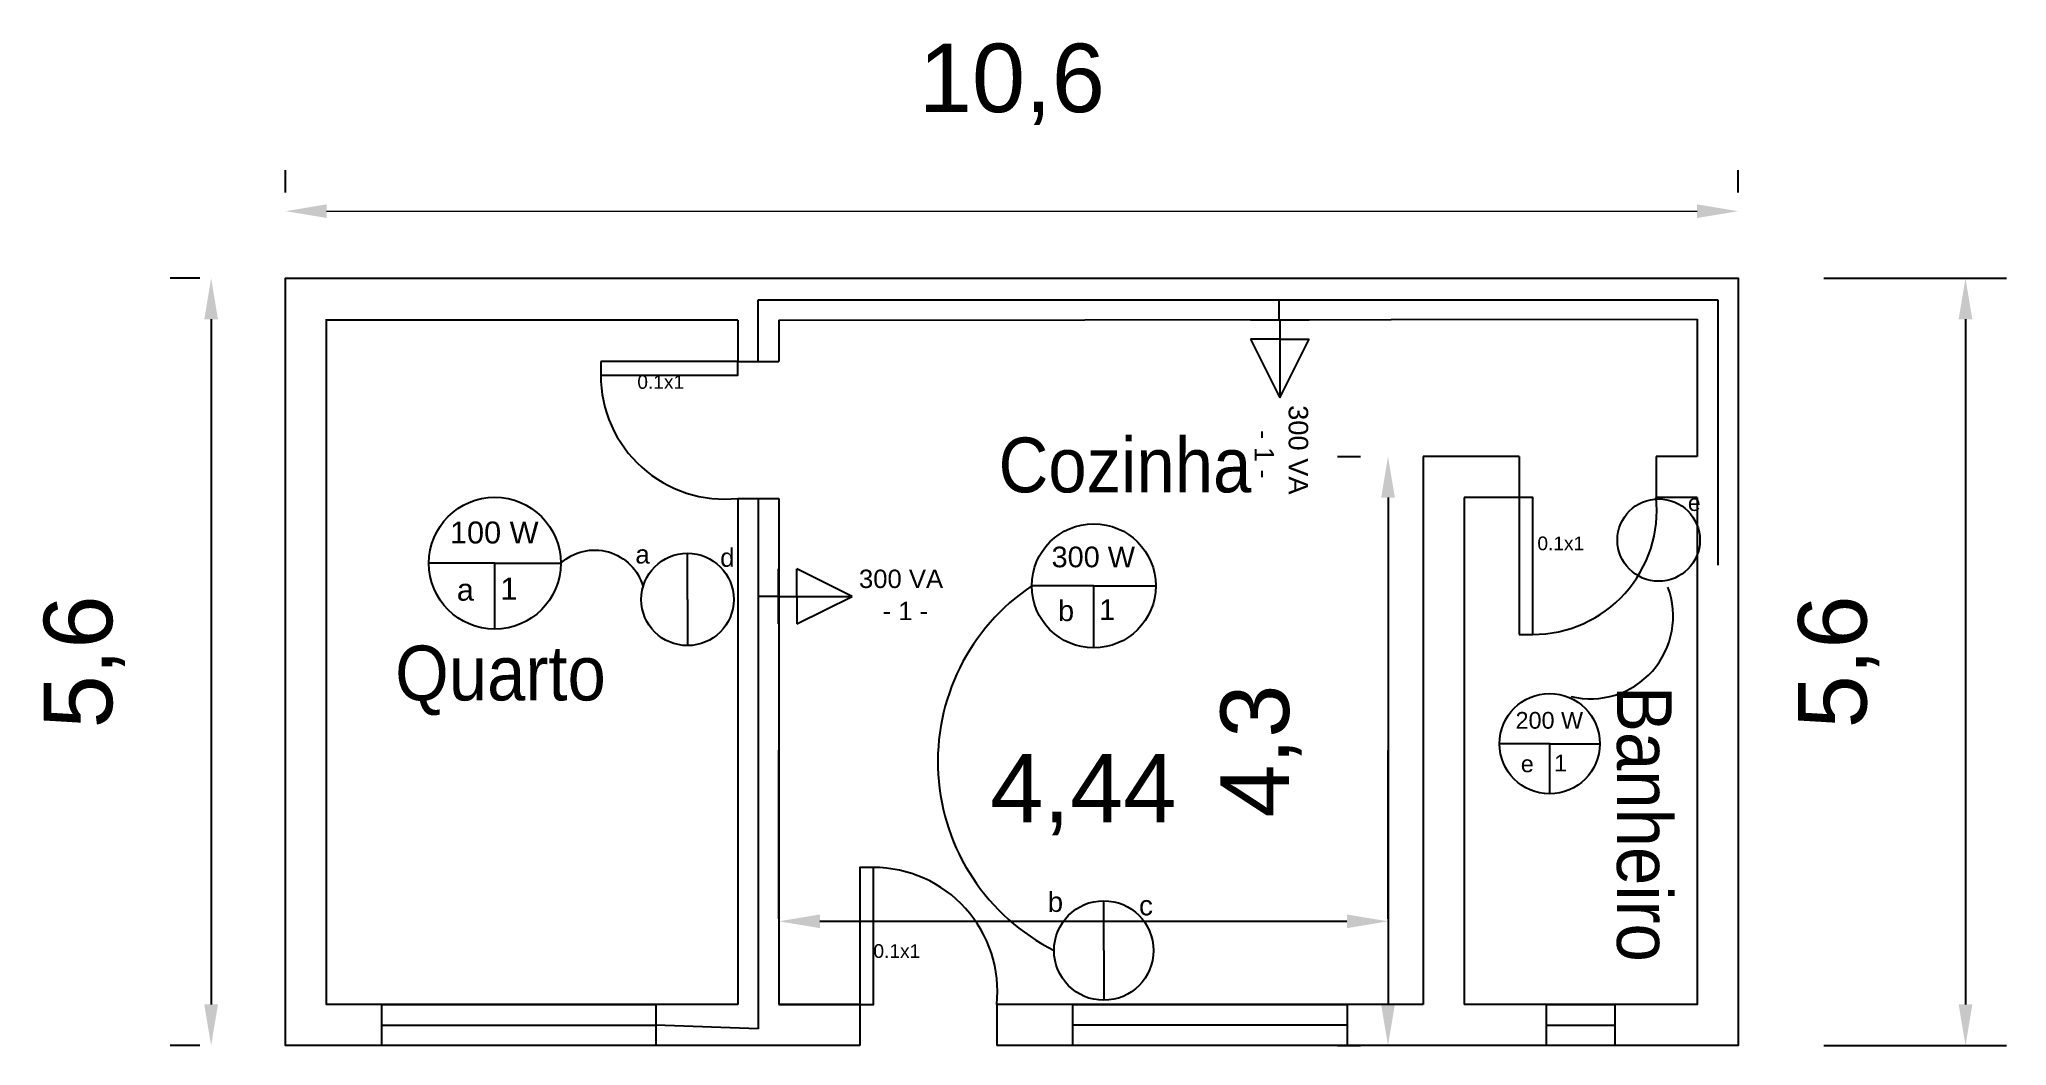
# Model space of a CAD drawing. Header units: metres. Extents: x 3776.8 to 3791.2, y 1608.7 to 1616.1.
import ezdxf

# ---------------------------------------------------------------- set-up
doc = ezdxf.new("R2010")
doc.units = ezdxf.units.M
doc.layers.add('Circuito', color=1, linetype='Continuous')
doc.layers.add('Componentes', color=150, linetype='Continuous')
doc.styles.get("Standard").update_dxf_attribs({"font": 'arial.ttf'})
doc.dimstyles.new('ISO-25', dxfattribs={"dimtxt": 2.5, "dimasz": 2.5, "dimexe": 1.25, "dimexo": 0.625, "dimtad": 1, "dimtxsty": 'Standard', "dimcen": 2.5, "dimadec": 0, "dimazin": 0, "dimtfac": 1, "dimtmove": 0, "dimatfit": 3, "dimfxl": 1, "dimarcsym": 0})

# ---------------------------------------------------------------- blocks, each defined once
blk = doc.blocks.new('*D25')
at = {"color": 0, "lineweight": -2, "transparency": 16777216}
for p, q in [((3777.992, 1614.338), (3777.774, 1614.338)), ((3778.074, 1614.038), (3778.074, 1609.038)), ((3777.992, 1608.738), (3777.774, 1608.738))]:
    blk.add_line(p, q, dxfattribs=at)
at = {"color": 0, "transparency": 16777216}
for points in [[(3778.024, 1614.038), (3778.124, 1614.038), (3778.074, 1614.338)], [(3778.024, 1609.038), (3778.124, 1609.038), (3778.074, 1608.738)]]:
    blk.add_solid(points, dxfattribs=at)
at = {"layer": 'Defpoints', "color": 0, "transparency": 16777216}
for p in [(3778.617, 1614.338), (3778.074, 1608.738), (3778.617, 1608.738)]:
    blk.add_point(p, dxfattribs=at)
at = {"color": 0, "transparency": 16777216, "insert": (3777.149, 1611.538), "char_height": 0.5, "attachment_point": 5, "rotation": 90}
blk.add_mtext('5,6', dxfattribs=at)
blk = doc.blocks.new('*D26')
at = {"color": 0, "lineweight": -2, "transparency": 16777216}
for p, q in [((3778.617, 1614.963), (3778.617, 1615.127)), ((3789.217, 1614.963), (3789.217, 1615.127))]:
    blk.add_line(p, q, dxfattribs=at)
at = {"color": 0, "lineweight": 5, "transparency": 16777216}
blk.add_line((3778.917, 1614.827), (3788.917, 1614.827), dxfattribs=at)
at = {"color": 0, "transparency": 16777216}
for points in [[(3778.917, 1614.877), (3778.917, 1614.777), (3778.617, 1614.827)], [(3788.917, 1614.877), (3788.917, 1614.777), (3789.217, 1614.827)]]:
    blk.add_solid(points, dxfattribs=at)
at = {"layer": 'Defpoints', "color": 0, "transparency": 16777216}
for p in [(3789.217, 1614.827), (3778.617, 1614.338), (3789.217, 1614.338)]:
    blk.add_point(p, dxfattribs=at)
at = {"color": 0, "transparency": 16777216, "insert": (3783.917, 1615.753), "char_height": 0.5, "attachment_point": 5}
blk.add_mtext('10,6', dxfattribs=at)
blk = doc.blocks.new('*D27')
at = {"color": 0, "lineweight": -2, "transparency": 16777216}
for p, q in [((3789.842, 1614.338), (3791.176, 1614.338)), ((3790.876, 1614.038), (3790.876, 1609.038)), ((3789.842, 1608.738), (3791.176, 1608.738))]:
    blk.add_line(p, q, dxfattribs=at)
at = {"color": 0, "transparency": 16777216}
for points in [[(3790.826, 1614.038), (3790.926, 1614.038), (3790.876, 1614.338)], [(3790.826, 1609.038), (3790.926, 1609.038), (3790.876, 1608.738)]]:
    blk.add_solid(points, dxfattribs=at)
at = {"layer": 'Defpoints', "color": 0, "transparency": 16777216}
for p in [(3789.217, 1614.338), (3789.217, 1608.738), (3790.876, 1608.738)]:
    blk.add_point(p, dxfattribs=at)
at = {"color": 0, "transparency": 16777216, "insert": (3789.951, 1611.538), "char_height": 0.5, "attachment_point": 5, "rotation": 90}
blk.add_mtext('5,6', dxfattribs=at)
blk = doc.blocks.new('*D28')
at = {"color": 0, "lineweight": -2, "transparency": 16777216}
for p, q in [((3786.293, 1613.037), (3786.462, 1613.037)), ((3786.662, 1612.737), (3786.662, 1609.038)), ((3786.293, 1608.738), (3786.462, 1608.738))]:
    blk.add_line(p, q, dxfattribs=at)
at = {"color": 0, "transparency": 16777216}
for points in [[(3786.612, 1612.737), (3786.712, 1612.737), (3786.662, 1613.037)], [(3786.612, 1609.038), (3786.712, 1609.038), (3786.662, 1608.738)]]:
    blk.add_solid(points, dxfattribs=at)
at = {"layer": 'Defpoints', "color": 0, "transparency": 16777216}
for p in [(3786.918, 1613.037), (3786.662, 1608.738), (3786.918, 1608.738)]:
    blk.add_point(p, dxfattribs=at)
at = {"color": 0, "transparency": 16777216, "insert": (3785.736, 1610.887), "char_height": 0.5, "attachment_point": 5, "rotation": 90}
blk.add_mtext('4,3', dxfattribs=at)
blk = doc.blocks.new('*D29')
at = {"color": 0, "lineweight": -2, "transparency": 16777216}
for p, q in [((3782.217, 1609.663), (3782.217, 1610.895)), ((3786.662, 1609.663), (3786.662, 1610.895)), ((3782.517, 1609.645), (3786.362, 1609.645))]:
    blk.add_line(p, q, dxfattribs=at)
at = {"color": 0, "transparency": 16777216}
for points in [[(3782.517, 1609.695), (3782.517, 1609.595), (3782.217, 1609.645)], [(3786.362, 1609.695), (3786.362, 1609.595), (3786.662, 1609.645)]]:
    blk.add_solid(points, dxfattribs=at)
at = {"layer": 'Defpoints', "color": 0, "transparency": 16777216}
for p in [(3786.662, 1609.645), (3782.217, 1609.038), (3786.662, 1609.038)]:
    blk.add_point(p, dxfattribs=at)
at = {"color": 0, "transparency": 16777216, "insert": (3784.439, 1610.57), "char_height": 0.5, "attachment_point": 5}
blk.add_mtext('4,44', dxfattribs=at)
blk = doc.blocks.new('Ponto de Luz Teto')
for p, q in [((0, 0), (-150, 0)), ((0, -150), (0, 0)), ((0, 0), (150, 0))]:
    blk.add_line(p, q)
blk.add_circle((0, 0), 150)
for tag, p in [('POT', (-102.1, 44.9)), ('A', (-86.4, -85.2)), ('CIRCUITO', (12.8, -82.8))]:
    blk.add_attdef(tag, p, '', height=50)
blk = doc.blocks.new('Interruptor 2 Seções')
for q in [(0, 50), (0, -50)]:
    blk.add_line((0, 0), q)
blk.add_circle((0, 0), 50)
for tag, p in [('INTERPT2', (-56.4, 38.8)), ('INTERPT1', (35.4, 35.3))]:
    blk.add_attdef(tag, p, '', height=20)
blk = doc.blocks.new('Interruptor 1 Seção')
blk.add_circle((0, 0), 50)
blk.add_attdef('INTERPT1', (35.4, 35.3), '', height=20)
blk = doc.blocks.new('Tomada Média')
for p, q in [((-200, 0), (-200, 75)), ((-150, 0), (-150, 75)), ((0, 0), (-150, 75)), ((-200, -75), (-200, 0)), ((-200, 0), (-150, 0)), ((-150, 0), (-150, -75)), ((-150, -75), (0, 0)), ((-150, 0), (0, 0))]:
    blk.add_line(p, q)
for s, p in [('300 VA', (18.8, 22.8)), ('- 1 -', (83.1, -64.7))]:
    blk.add_text(s, height=50).set_placement(p)
blk = doc.blocks.new('Tomada Alta')
blk.add_blockref('Tomada Média', (0, 0))

msp = doc.modelspace()

# ---------------------------------------------------------------- linework, layer by layer
for p, q in [((3782.217, 1614.031), (3788.917, 1614.038)), ((3788.917, 1614.038), (3788.918, 1613.038)), ((3781.917, 1614.031), (3778.917, 1614.031)), ((3781.917, 1614.031), (3781.917, 1613.731)), ((3781.917, 1614.031), (3781.917, 1613.731)), ((3782.217, 1614.031), (3782.217, 1613.731)), ((3781.917, 1613.731), (3782.217, 1613.731)), ((3786.918, 1613.038), (3786.918, 1609.038)), ((3787.618, 1613.037), (3786.918, 1613.037)), ((3787.618, 1613.037), (3787.618, 1612.738)), ((3788.918, 1613.038), (3788.618, 1613.037)), ((3788.618, 1613.037), (3788.618, 1612.738)), ((3781.917, 1612.731), (3781.917, 1609.038)), ((3781.917, 1612.731), (3782.217, 1612.731)), ((3782.217, 1612.731), (3782.217, 1609.038)), ((3787.618, 1612.738), (3787.218, 1612.738)), ((3787.218, 1612.738), (3787.218, 1609.038)), ((3788.918, 1612.738), (3788.618, 1612.738)), ((3782.217, 1609.038), (3782.807, 1609.038)), ((3782.807, 1609.038), (3782.807, 1609.038)), ((3782.807, 1609.038), (3782.807, 1608.738)), ((3783.807, 1609.038), (3783.807, 1608.738)), ((3779.32, 1608.888), (3781.32, 1608.888)), ((3786.363, 1608.888), (3784.363, 1608.888)), ((3787.818, 1608.888), (3788.318, 1608.888))]:
    msp.add_line(p, q)
for points in [[(3782.807, 1608.738), (3778.617, 1608.738), (3778.617, 1614.338), (3789.217, 1614.338), (3789.217, 1608.738), (3783.807, 1608.738)], [(3781.917, 1609.038), (3778.917, 1609.038), (3778.917, 1614.038)], [(3788.917, 1612.738), (3788.917, 1609.038), (3787.218, 1609.038)], [(3782.807, 1609.038), (3782.217, 1609.038)], [(3786.918, 1609.038), (3783.807, 1609.038)]]:
    msp.add_lwpolyline(points)
for points in [[(3780.917, 1613.731), (3780.917, 1613.631), (3781.917, 1613.631), (3781.917, 1613.731)], [(3787.618, 1611.738), (3787.718, 1611.738), (3787.718, 1612.738), (3787.618, 1612.738)], [(3782.807, 1609.038), (3782.907, 1609.038), (3782.907, 1610.038), (3782.807, 1610.038)], [(3779.32, 1608.738), (3779.32, 1609.038), (3781.32, 1609.038), (3781.32, 1608.738)], [(3784.363, 1608.738), (3784.363, 1609.038), (3786.363, 1609.038), (3786.363, 1608.738)], [(3788.318, 1609.038), (3788.318, 1608.738), (3787.818, 1608.738), (3787.818, 1609.038)]]:
    msp.add_lwpolyline(points, close=True)
for centre, start, end in [((3781.822, 1613.631), 180, 276.0256), ((3787.718, 1612.643), 270, 6.0256), ((3782.907, 1609.133), 354.0042, 90)]:
    msp.add_arc(centre, 0.905, start, end)
at = {"layer": 'Circuito'}
for p, q in [((3782.067, 1613.731), (3782.067, 1614.18)), ((3782.067, 1614.18), (3789.069, 1614.18)), ((3785.868, 1614.034), (3785.868, 1614.18)), ((3789.069, 1614.18), (3789.069, 1612.245)), ((3782.067, 1612.731), (3782.067, 1609.057)), ((3782.215, 1612.016), (3782.067, 1612.016)), ((3782.067, 1609.057), (3782.067, 1608.861)), ((3782.067, 1608.861), (3781.32, 1608.888))]:
    msp.add_line(p, q, dxfattribs=at)
for points in [[(3780.625, 1612.258, -0.559848), (3781.226, 1612.086, -0.968488)], [(3787.997, 1611.286, 0.60381), (3788.704, 1612.084, -1.730395)]]:
    msp.add_lwpolyline(points, format="xyb", dxfattribs=at)
msp.add_arc((3784.92, 1610.81), 1.543, 123.7472, 243.2443, dxfattribs=at)

# ---------------------------------------------------------------- block references
at = {"layer": 'Componentes', "xscale": 0.002847319580944354, "yscale": 0.002847319580944354, "zscale": 0.002847319580944354, "rotation": 270}
msp.add_blockref('Tomada Alta', (3785.872, 1613.465), dxfattribs=at)
at = {"layer": 'Componentes'}
for name, p, xscale, yscale, zscale, values in [('Ponto de Luz Teto', (3780.144, 1612.258), 0.003206474509358596, 0.003206474509358596, 0.003206474509358596, {'POT': '100 W', 'CIRCUITO': '1', 'A': 'a'}), ('Interruptor 1 Seção', (3788.637, 1612.427), 0.006017691637028217, 0.006017691637028217, 0.006017691637028217, {'INTERPT1': 'e'}), ('Ponto de Luz Teto', (3784.515, 1612.093), 0.00301718692677758, 0.00301718692677758, 0.00301718692677758, {'POT': '300 W', 'CIRCUITO': '1', 'A': 'b'}), ('Interruptor 2 Seções', (3781.55, 1611.994), 0.006742718109829591, 0.006742718109829591, 0.006742718109829591, {'INTERPT2': 'a', 'INTERPT1': 'd'}), ('Ponto de Luz Teto', (3787.842, 1610.941), 0.002440801732812956, 0.002440801732812956, 0.002440801732812956, {'POT': '200 W', 'CIRCUITO': '1', 'A': 'e'}), ('Interruptor 2 Seções', (3784.588, 1609.432), 0.007259942580437511, 0.007259942580437511, 0.007259942580437511, {'INTERPT2': 'b', 'INTERPT1': 'c'})]:
    msp.add_blockref(name, p, dxfattribs=dict(at, xscale=xscale, yscale=yscale, zscale=zscale)).add_auto_attribs(values)
at = {"layer": 'Componentes', "xscale": 0.002681340131220084, "yscale": 0.002681340131220084, "zscale": 0.002681340131220084}
msp.add_blockref('Tomada Média', (3782.751, 1612.016), dxfattribs=at)

# ---------------------------------------------------------------- texts
at = {"width": 0.9}
for s, p in [('Cozinha', (3783.82, 1612.775)), ('Quarto', (3779.417, 1611.257))]:
    msp.add_text(s, height=0.4, dxfattribs=at).set_placement(p)
msp.add_text('Banheiro', height=0.4, rotation=270, dxfattribs=at).set_placement((3788.333, 1611.362))
at = {"char_height": 0.1, "attachment_point": 1}
for insert in [(3781.184, 1613.631), (3787.752, 1612.453), (3782.907, 1609.478)]:
    msp.add_mtext_dynamic_manual_height_columns('0.1x1', width=0.5882, gutter_width=1.5, heights=[0], dxfattribs=dict(at, insert=insert))

# ---------------------------------------------------------------- dimensions: what is measured, and where the dimension line sits
for base, p1, p2, override, picture, middle in [((3789.217, 1614.827), (3778.617, 1614.338), (3789.217, 1614.338), {"dimtxt": 0.5, "dimasz": 0.3, "dimexe": 0.3, "dimlwd": 5}, '*D26', (3783.917, 1615.753)), ((3786.6615, 1609.6451), (3782.2174, 1609.0376), (3786.6615, 1609.0376), {"dimtxt": 0.5, "dimasz": 0.3}, '*D29', (3784.4395, 1610.5696))]:
    dim = msp.add_linear_dim(base=base, p1=p1, p2=p2, dimstyle='ISO-25', override=override)
    dim.commit()
    dim.dimension.update_dxf_attribs({"geometry": picture, "text_midpoint": middle})
for base, p1, p2, override, picture, middle in [((3778.074, 1608.738), (3778.617, 1614.338), (3778.617, 1608.738), {"dimtxt": 0.5, "dimasz": 0.3, "dimexe": 0.3}, '*D25', (3777.149, 1611.538)), ((3790.876, 1608.738), (3789.217, 1614.338), (3789.217, 1608.738), {"dimtxt": 0.5, "dimasz": 0.3, "dimexe": 0.3}, '*D27', (3789.951, 1611.538)), ((3786.662, 1608.738), (3786.918, 1613.037), (3786.918, 1608.738), {"dimtxt": 0.5, "dimasz": 0.3, "dimexe": 0.2}, '*D28', (3785.736, 1610.887))]:
    dim = msp.add_linear_dim(base=base, p1=p1, p2=p2, angle=90, dimstyle='ISO-25', override=override)
    dim.commit()
    dim.dimension.update_dxf_attribs({"geometry": picture, "text_midpoint": middle})

doc.saveas('drawing.dxf')
